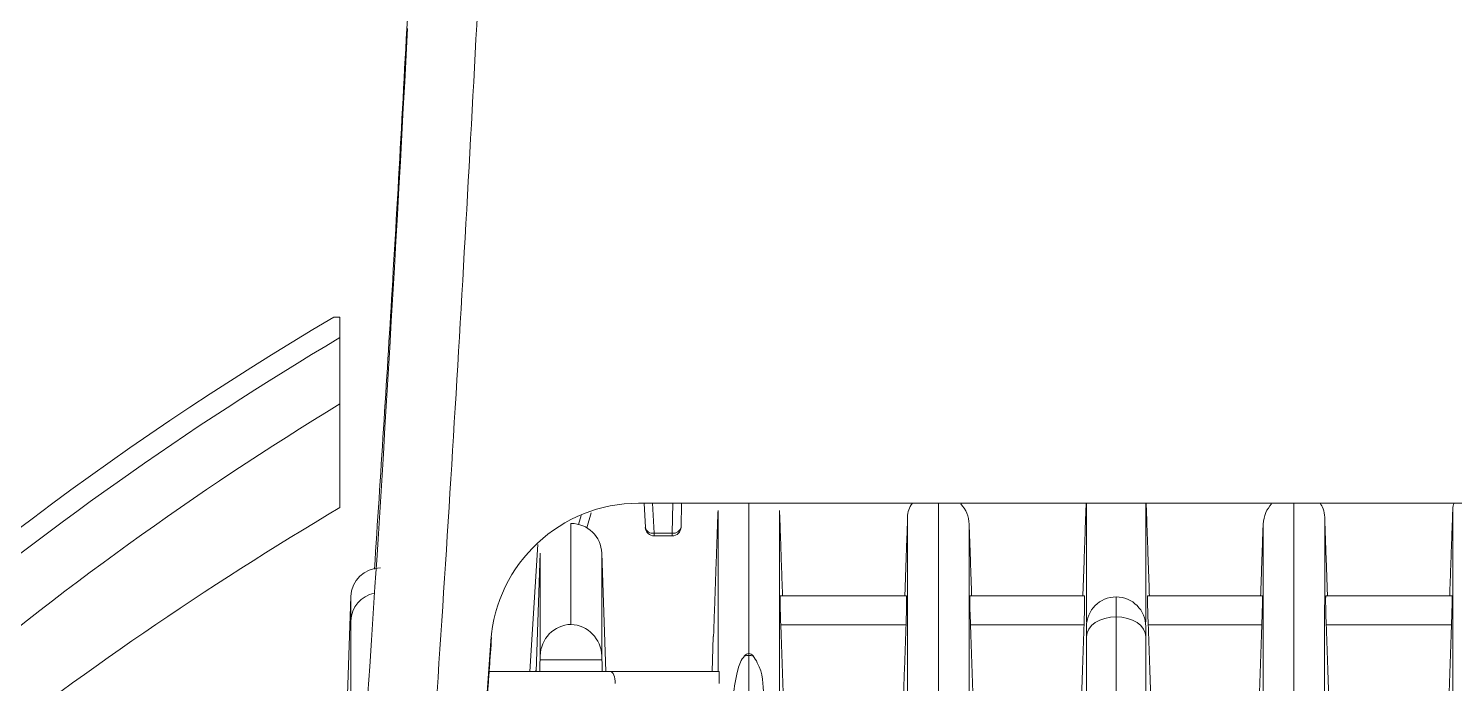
# Model space of a CAD drawing. Extents: x 9.3 to 87, y 1.1 to 68.8.
# Drawn here: x 36.271 to 38.678, y 62.696 to 63.801 of the extents above; entities that cross this region are included whole.
import ezdxf

# ---------------------------------------------------------------- set-up
doc = ezdxf.new("R2010")
doc.units = 0
doc.header["$MEASUREMENT"] = 0
doc.linetypes.add('SLD-Solid', pattern=[0])
doc.layers.add('OBJECT', color=7, linetype='CONTINUOUS')

msp = doc.modelspace()

# ---------------------------------------------------------------- linework, layer by layer
at = {"layer": 'OBJECT', "linetype": 'SLD-Solid', "lineweight": 15}
for p, q in [((36.7965, 62.9931), (36.7965, 63.168)), ((37.2203, 62.9838), (37.2131, 62.959)), ((37.3006, 63.0002), (38.9125, 63.0002)), ((37.312, 62.9595), (37.3098, 63.0002)), ((37.3243, 63.0002), (37.3269, 62.9496)), ((37.3572, 62.9496), (37.3581, 63.0002)), ((37.3729, 63.0002), (37.3722, 62.96)), ((37.1994, 62.9646), (37.2037, 62.9794)), ((37.3269, 62.9496), (37.3572, 62.9496)), ((37.3269, 62.9496), (37.3269, 62.9452)), ((37.3572, 62.9452), (37.3269, 62.9452)), ((37.3572, 62.9496), (37.3572, 62.9452)), ((37.1307, 62.9307), (37.1173, 62.7162)), ((37.1346, 62.9161), (37.1276, 62.7162)), ((37.2455, 62.7162), (37.2385, 62.9161)), ((37.2385, 62.9161), (37.2385, 62.7428)), ((36.8149, 62.843), (36.7966, 62.3216)), ((37.5396, 62.8442), (37.7529, 62.8442)), ((37.8597, 62.8442), (38.0534, 62.8442)), ((38.1065, 62.8085), (38.1065, 62.8422)), ((38.1597, 62.8442), (38.3534, 62.8442)), ((38.4602, 62.8442), (38.6735, 62.8442)), ((37.7519, 62.7951), (37.5406, 62.7951)), ((38.0524, 62.7951), (37.8607, 62.7951)), ((38.0565, 62.7754), (38.0565, 62.7922)), ((38.1065, 62.5523), (38.1065, 62.8085)), ((38.1565, 62.7922), (38.1565, 62.7754)), ((38.3524, 62.7951), (38.1607, 62.7951)), ((38.6725, 62.7951), (38.4612, 62.7951)), ((37.4266, 62.7752), (37.4245, 62.7162)), ((38.0565, 62.523), (38.0565, 62.7754)), ((38.1565, 62.7754), (38.1565, 62.523)), ((37.4865, 62.7466), (37.4865, 62.7433)), ((37.4865, 62.7433), (37.4865, 62.4793)), ((37.0475, 62.7162), (37.2529, 62.7162)), ((37.1266, 62.7162), (37.1277, 62.72)), ((37.1344, 62.7362), (37.2387, 62.7362)), ((37.2529, 62.7162), (37.4365, 62.7162))]:
    msp.add_line(p, q, dxfattribs=at)
at = {"layer": 'OBJECT', "linetype": 'SLD-Solid', "lineweight": 15, "flags": 128}
for points in [[(38.0565, 62.7754), (38.0575, 62.7818), (38.0603, 62.788), (38.065, 62.7938), (38.0712, 62.7988), (38.0788, 62.8029), (38.0874, 62.806), (38.0968, 62.8078), (38.1065, 62.8085)], [(38.1065, 62.8085), (38.1163, 62.8078), (38.1257, 62.806), (38.1343, 62.8029), (38.1419, 62.7988), (38.1481, 62.7938), (38.1527, 62.788), (38.1556, 62.7818), (38.1565, 62.7754)], [(37.0231, 62.3716), (37.0372, 62.5708), (37.0512, 62.7679)], [(37.2529, 62.7162), (37.2546, 62.7159), (37.2561, 62.7147), (37.2576, 62.7129), (37.2588, 62.7104), (37.2599, 62.7074), (37.2606, 62.7039), (37.2611, 62.7001), (37.2613, 62.6962)]]:
    msp.add_lwpolyline(points, dxfattribs=at)
at = {"layer": 'OBJECT', "linetype": 'SLD-Solid', "lineweight": 15}
for centre, radius, start, end in [((-39.4456, 67.7874), 76.5765, 355.944427, 357.092029), ((-37.7219, 67.6751), 74.7329, 355.926283, 357.0284), ((39.6305, 58.505), 5.5875, 120.603, 147.3556), ((39.6368, 58.4958), 5.5635, 120.6978, 139.1567), ((39.6372, 58.5005), 5.4639, 121.3248, 139.2718), ((39.8586, 57.8332), 6, 120.68606, 135.67494), ((37.3006, 62.7502), 0.25, 89.9999, 175.9388), ((37.7901, 62.9777), 0.0355, 140.6466, 181.6362), ((37.8106, 62.965), 0.0478, 359.8019, 45.3631), ((37.1865, 62.9142), 0.052, 2, 90), ((37.3269, 62.9602), 0.015, 183, 270), ((37.3248, 62.9627), 0.0132, 194.0278, 279.469), ((37.3572, 62.9602), 0.015, 270, 359), ((37.3592, 62.9628), 0.0133, 261.4771, 347.7145), ((36.8648, 62.8412), 0.05, 90, 178), ((36.8642, 62.8001), 0.0494, 101.3665, 177.6562), ((38.3868, 62.8369), 0.8472, 179.5054, 182.8288), ((36.7, 62.8413), 1.0529, 357.4869, 0.1611), ((38.5962, 62.8346), 0.7365, 179.2503, 183.0736), ((37.045, 62.8403), 1.0083, 357.434, 0.2264), ((38.1065, 62.7922), 0.05, 90, 180), ((38.1065, 62.7922), 0.05, 0, 90), ((38.8832, 62.8344), 0.7236, 179.224, 183.1156), ((37.3192, 62.8406), 1.0342, 357.4767, 0.1994), ((39.2375, 62.8356), 0.7774, 179.365, 182.987), ((37.4992, 62.8436), 1.1743, 357.6344, 0.0321), ((37.1884, 62.7422), 0.0538, 91.969, 179.3651), ((37.1841, 62.7416), 0.0543, 1.1968, 87.4691), ((37.487, 62.7368), 0.00977, 92.9311, 142.1408), ((37.4866, 62.6867), 0.0566, 90.0487, 97.3716), ((37.4793, 62.7428), 0.00000135, 77.4712, 130.6013), ((37.486, 62.7368), 0.00983, 38.0616, 86.9073), ((37.4865, 62.6868), 0.0565, 82.6697, 90.0018), ((37.4686, 62.7195), 0.3347, 177.1346, 180.5598), ((36.8894, 62.7192), 0.3497, 359.514, 2.7916)]:
    msp.add_arc(centre, radius, start, end, dxfattribs=at)
for points, knots in [([(36.9148, 63.901), (36.9052, 63.7223), (36.8876, 63.3941), (36.8651, 63.0472), (36.8548, 62.8892)], [0, 0, 0, 0, 0.544412, 1, 1, 1, 1]), ([(36.7965, 63.2797), (36.7965, 63.2785), (36.7965, 63.2767), (36.7965, 63.2719), (36.7965, 63.2688), (36.7965, 63.2617), (36.7965, 63.2577), (36.7965, 63.2489), (36.7965, 63.244), (36.7965, 63.2287), (36.7965, 63.2172), (36.7965, 63.1933), (36.7965, 63.1807), (36.7965, 63.168)], [0, 0, 0, 0, 0.125, 0.125, 0.25, 0.25, 0.375, 0.375, 0.5, 0.5, 0.75, 0.75, 1, 1, 1, 1]), ([(37.4346, 62.7162), (37.4346, 62.7533), (37.4346, 62.8298), (37.4346, 62.9049), (37.4346, 62.9594), (37.4346, 62.9785), (37.4346, 62.9881)], [0, 0, 0, 0, 0.262033, 0.540139, 0.767353, 1, 1, 1, 1]), ([(37.4865, 63.0002), (37.4865, 62.9972), (37.4865, 62.9796), (37.4865, 62.9247), (37.4865, 62.8429), (37.4865, 62.7781), (37.4865, 62.7466)], [0, 0, 0, 0, 0.078928, 0.453296, 0.734057, 1, 1, 1, 1]), ([(37.5385, 62.9881), (37.5385, 62.9734), (37.5385, 62.9445), (37.5385, 62.8602), (37.5385, 62.7487), (37.5385, 62.6186), (37.5384, 62.4922), (37.5384, 62.343), (37.5384, 62.1642), (37.5384, 61.9626), (37.5384, 61.7147), (37.5383, 61.4055), (37.5383, 61.054), (37.5383, 60.8153), (37.5383, 60.7082)], [0, 0, 0, 0, 0.081177, 0.159217, 0.232708, 0.300406, 0.362349, 0.419558, 0.50233, 0.578909, 0.650985, 0.773644, 0.898475, 1, 1, 1, 1]), ([(37.8065, 62.1202), (37.8065, 62.1871), (37.8065, 62.3251), (37.8065, 62.5174), (37.8065, 62.6859), (37.8065, 62.8301), (37.8065, 62.9331), (37.8065, 62.9798), (37.8065, 63.0002)], [0, 0, 0, 0, 0.174448, 0.360152, 0.555224, 0.71356, 0.874716, 1, 1, 1, 1]), ([(38.0565, 62.8001), (38.0565, 62.8013), (38.0565, 62.8399), (38.0565, 62.914), (38.0565, 62.969), (38.0565, 63.0002)], [0, 0, 0, 0, 0.013375, 0.438217, 1, 1, 1, 1]), ([(38.1565, 62.8001), (38.1565, 62.8013), (38.1565, 62.8399), (38.1565, 62.914), (38.1565, 62.969), (38.1565, 63.0002)], [0, 0, 0, 0, 0.013375, 0.438217, 1, 1, 1, 1]), ([(38.3688, 62.9991), (38.3651, 62.9944), (38.3573, 62.9845), (38.3555, 62.9716), (38.3546, 62.9649)], [0, 0, 0, 0, 0.473878, 1, 1, 1, 1]), ([(38.4065, 62.1202), (38.4065, 62.1871), (38.4065, 62.3251), (38.4065, 62.5174), (38.4065, 62.6859), (38.4065, 62.8301), (38.4065, 62.9331), (38.4065, 62.9798), (38.4065, 63.0002)], [0, 0, 0, 0, 0.174448, 0.360152, 0.555224, 0.71356, 0.874716, 1, 1, 1, 1]), ([(38.4585, 62.9767), (38.458, 62.9816), (38.4571, 62.9903), (38.4526, 62.9972), (38.4507, 63.0002)], [0, 0, 0, 0, 0.570413, 1, 1, 1, 1]), ([(38.6768, 63.0002), (38.6765, 62.9996), (38.6748, 62.9958), (38.6747, 62.9916), (38.6746, 62.9881)], [0, 0, 0, 0, 0.171212, 1, 1, 1, 1]), ([(38.6746, 62.9881), (38.6746, 62.9734), (38.6746, 62.9445), (38.6746, 62.8602), (38.6746, 62.7487), (38.6746, 62.6186), (38.6746, 62.4922), (38.6747, 62.343), (38.6747, 62.1642), (38.6747, 61.9626), (38.6747, 61.7147), (38.6747, 61.4055), (38.6748, 61.054), (38.6748, 60.8153), (38.6748, 60.7082)], [0, 0, 0, 0, 0.081177, 0.159217, 0.232708, 0.300406, 0.362349, 0.419558, 0.50233, 0.578909, 0.650985, 0.773644, 0.898475, 1, 1, 1, 1]), ([(37.1865, 62.9662), (37.1865, 62.9635), (37.1865, 62.9581), (37.1865, 62.9181), (37.1865, 62.8647), (37.1865, 62.8187), (37.1865, 62.7959)], [0, 0, 0, 0, 0.286242, 0.568789, 0.786783, 1, 1, 1, 1]), ([(37.7548, 60.7082), (37.7548, 60.7844), (37.7548, 60.9644), (37.7548, 61.2344), (37.7547, 61.5186), (37.7547, 61.7947), (37.7547, 62.0333), (37.7547, 62.2445), (37.7547, 62.4231), (37.7547, 62.5924), (37.7546, 62.7525), (37.7546, 62.8866), (37.7546, 62.9465), (37.7546, 62.9767)], [0, 0, 0, 0, 0.077932, 0.184108, 0.285308, 0.387055, 0.49457, 0.569928, 0.649851, 0.733699, 0.820681, 0.90968, 1, 1, 1, 1]), ([(37.8583, 61.1903), (37.8583, 61.2041), (37.8583, 61.313), (37.8583, 61.5093), (37.8584, 61.7832), (37.8584, 62.0192), (37.8584, 62.2278), (37.8584, 62.4054), (37.8584, 62.5739), (37.8584, 62.7339), (37.8584, 62.8709), (37.8585, 62.9334), (37.8585, 62.9649)], [0, 0, 0, 0, 0.017701, 0.139969, 0.262645, 0.392016, 0.482526, 0.578519, 0.679291, 0.783932, 0.891131, 1, 1, 1, 1]), ([(38.3548, 61.19), (38.3548, 61.2039), (38.3548, 61.3129), (38.3547, 61.5093), (38.3547, 61.7832), (38.3547, 62.0192), (38.3547, 62.2278), (38.3547, 62.4054), (38.3547, 62.5739), (38.3546, 62.7339), (38.3546, 62.8709), (38.3546, 62.9334), (38.3546, 62.9649)], [0, 0, 0, 0, 0.017801, 0.140056, 0.26272, 0.392077, 0.482578, 0.578561, 0.679324, 0.783954, 0.891142, 1, 1, 1, 1]), ([(38.4583, 60.7082), (38.4583, 60.7844), (38.4583, 60.9644), (38.4583, 61.2344), (38.4583, 61.5186), (38.4584, 61.7947), (38.4584, 62.0333), (38.4584, 62.2445), (38.4584, 62.4231), (38.4584, 62.5924), (38.4584, 62.7525), (38.4585, 62.8866), (38.4585, 62.9465), (38.4585, 62.9767)], [0, 0, 0, 0, 0.077932, 0.184108, 0.285308, 0.387055, 0.49457, 0.569928, 0.649851, 0.733699, 0.820681, 0.90968, 1, 1, 1, 1]), ([(37.1346, 62.7428), (37.1346, 62.7718), (37.1346, 62.8306), (37.1346, 62.8812), (37.1346, 62.911), (37.1346, 62.9143), (37.1346, 62.9161)], [0, 0, 0, 0, 0.272062, 0.551496, 0.774734, 1, 1, 1, 1]), ([(36.8148, 62.8021), (36.8148, 62.814), (36.8149, 62.8378), (36.8149, 62.8413), (36.8149, 62.843)], [0, 0, 0, 0, 0.498035, 1, 1, 1, 1]), ([(36.8144, 62.2611), (36.8144, 62.2611), (36.8144, 62.3052), (36.8145, 62.3937), (36.8146, 62.5087), (36.8147, 62.6096), (36.8148, 62.6926), (36.8148, 62.7588), (36.8148, 62.7877), (36.8148, 62.8021)], [0, 0, 0, 0, 0.000002, 0.165142, 0.330281, 0.50022, 0.670158, 0.834509, 1, 1, 1, 1]), ([(37.4865, 62.4793), (37.4864, 62.4793), (37.486, 62.4793), (37.4852, 62.4796), (37.4836, 62.4806), (37.4803, 62.4857), (37.4737, 62.5062), (37.4658, 62.5569), (37.4555, 62.6309), (37.4608, 62.694), (37.4717, 62.7321), (37.4768, 62.7393), (37.4793, 62.7428)], [0, 0, 0, 0, 0.00103, 0.002385, 0.004901, 0.015772, 0.058682, 0.229605, 0.573108, 0.915302, 0.958486, 1, 1, 1, 1]), ([(37.4938, 62.7428), (37.4963, 62.739), (37.5108, 62.7171), (37.5111, 62.6724), (37.5127, 62.6195), (37.5089, 62.5742), (37.5052, 62.5433), (37.5018, 62.5223), (37.499, 62.508), (37.4966, 62.4984), (37.4947, 62.4919), (37.4931, 62.4876), (37.4918, 62.4846), (37.4908, 62.4827), (37.4899, 62.4814), (37.489, 62.4804), (37.4882, 62.4798), (37.4874, 62.4794), (37.4869, 62.4793), (37.4866, 62.4793), (37.4865, 62.4793)], [0, 0, 0, 0, 0.044816, 0.254535, 0.498972, 0.663324, 0.773689, 0.847758, 0.897458, 0.930817, 0.95323, 0.968317, 0.978504, 0.985415, 0.990138, 0.993404, 0.996855, 0.998238, 0.999386, 1, 1, 1, 1]), ([(37.4365, 62.7162), (37.4365, 62.7159), (37.4365, 62.7152), (37.4365, 62.7103), (37.4365, 62.7044), (37.4365, 62.6995), (37.4365, 62.6968), (37.4365, 62.6962)], [0, 0, 0, 0, 0.298574, 0.563373, 0.758055, 0.953754, 1, 1, 1, 1])]:
    msp.add_open_spline(points, degree=3, knots=knots, dxfattribs=at)
for points, degree in [([(36.786, 63.3142), (36.789, 63.3142), (36.7925, 63.3142), (36.7965, 63.3142)], 3), ([(36.7965, 63.3142), (36.7965, 63.3061), (36.7965, 63.2945), (36.7965, 63.2797)], 3), ([(37.4346, 62.9881), (37.4271, 62.7752)], 1), ([(37.5435, 62.8442), (37.5385, 62.9881)], 1), ([(38.0559, 63.0002), (38.0504, 62.8442)], 1), ([(38.1627, 62.8442), (38.1572, 63.0002)], 1), ([(38.6746, 62.9881), (38.6695, 62.8442)], 1), ([(37.7546, 62.9767), (37.7499, 62.8442)], 1), ([(37.8627, 62.8442), (37.8585, 62.9649)], 1), ([(38.3546, 62.9649), (38.3504, 62.8442)], 1), ([(38.4632, 62.8442), (38.4585, 62.9767)], 1), ([(37.5396, 62.8442), (37.5396, 62.8442)], 1), ([(37.7529, 62.8442), (37.7529, 62.8442)], 1), ([(37.8597, 62.8442), (37.8597, 62.8442)], 1), ([(38.0534, 62.8442), (38.0533, 62.8442)], 1), ([(38.1597, 62.8442), (38.1597, 62.8442)], 1), ([(38.3534, 62.8442), (38.3533, 62.8442)], 1), ([(38.4602, 62.8442), (38.4602, 62.8442)], 1), ([(38.6735, 62.8442), (38.6735, 62.8442)], 1), ([(37.5406, 62.7951), (37.5526, 62.4461)], 1), ([(37.7398, 62.4461), (37.7519, 62.7951)], 1), ([(37.8607, 62.7951), (37.8728, 62.4461)], 1), ([(38.0403, 62.4461), (38.0524, 62.7951)], 1), ([(38.1607, 62.7951), (38.1728, 62.4461)], 1), ([(38.3403, 62.4461), (38.3524, 62.7951)], 1), ([(38.4612, 62.7951), (38.4733, 62.4461)], 1), ([(38.6605, 62.4461), (38.6725, 62.7951)], 1), ([(37.0215, 62.3502), (37.052, 62.7673)], 1), ([(37.0525, 62.7735), (37.0237, 62.3756)], 1), ([(37.4266, 62.7752), (37.4271, 62.7752)], 1), ([(37.1344, 62.7362), (37.1346, 62.7428)], 1), ([(37.2385, 62.7428), (37.2387, 62.7362)], 1), ([(37.4306, 62.7162), (37.4346, 62.7162)], 1)]:
    msp.add_open_spline(points, degree=degree, dxfattribs=at)

doc.saveas('drawing.dxf')
